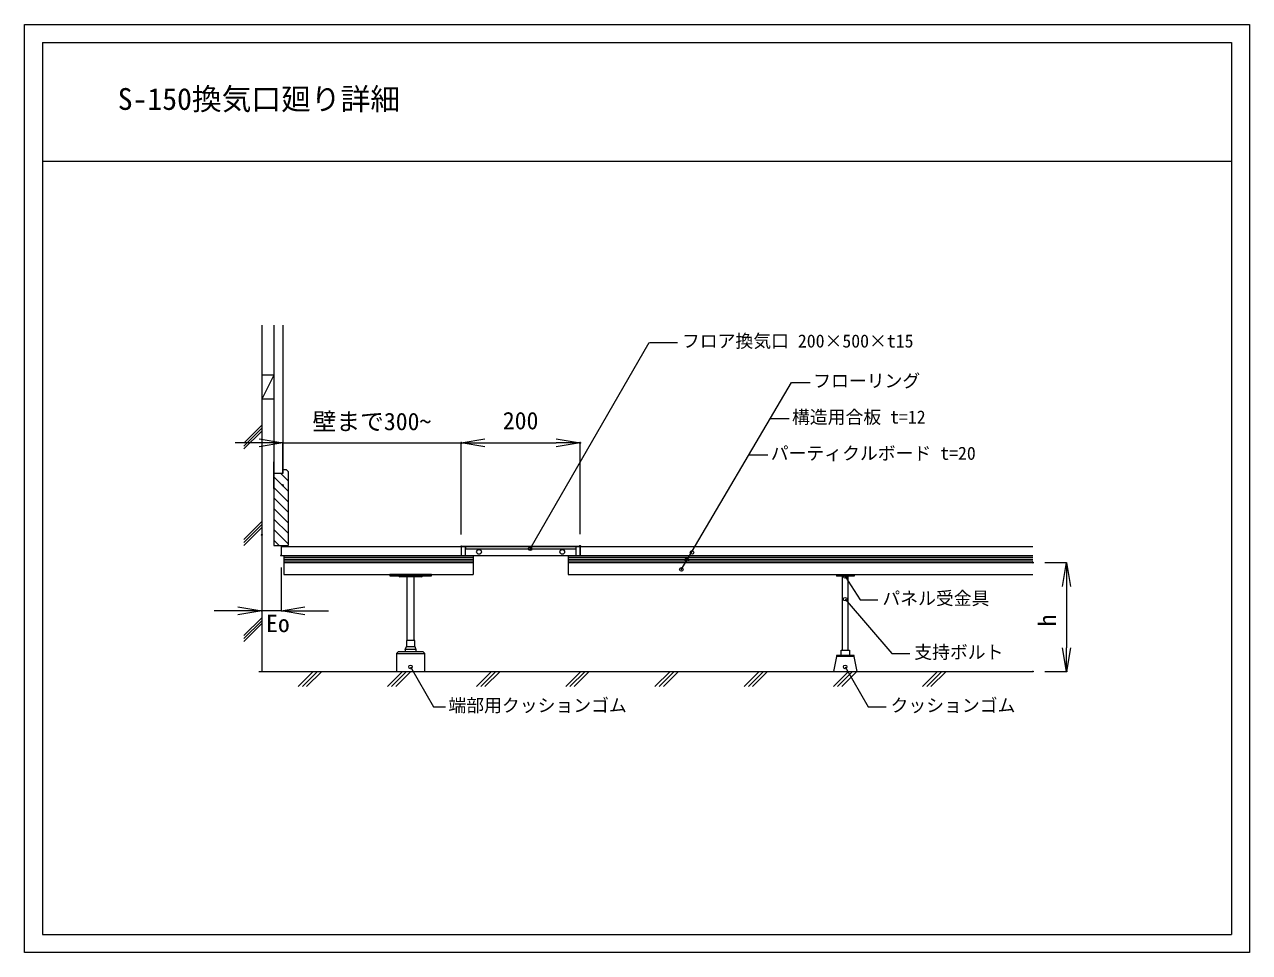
# Model space of a CAD drawing. Units: millimetres, scale not verified. Extents: x -1030 to 1030, y -780 to 780.
import ezdxf
from ezdxf.enums import TextEntityAlignment as Align

# ---------------------------------------------------------------- set-up
doc = ezdxf.new("R2010")
doc.units = ezdxf.units.MM
doc.header["$LTSCALE"] = 2
doc.header["$PDMODE"] = 32
doc.header["$PDSIZE"] = 1.6
for name, color, linetype, lineweight in [('0-0_0', 7, 'Continuous', 18), ('0-1_WAKU', 4, 'Continuous', 18), ('0-4_納まり', 7, 'Continuous', 18), ('0-6_納まり文字', 7, 'Continuous', 9), ('0-7_UFG納まり文字', 7, 'Continuous', 9), ('0-8_UFG納まり', 7, 'Continuous', 18), ('1-2_waku2', 7, 'Continuous', 18)]:
    doc.layers.add(name, color=color, linetype=linetype, lineweight=lineweight)
doc.layers.add('0-2_DEFPOINTS', color=7, linetype='Continuous')
doc.styles.add('ＭＳ ゴシック', font='')
doc.styles.get('ＭＳ ゴシック').set_extended_font_data('MS Gothic')

# ---------------------------------------------------------------- blocks, each defined once
blk = doc.blocks.new('_OPEN')
at = {"layer": '0-0_0', "lineweight": 9}
blk.add_line((0, 0), (-1, 0), dxfattribs=at)
blk.add_lwpolyline([(-1, 0.16667), (0, 0), (-1, -0.16667)], dxfattribs=at)
blk = doc.blocks.new('D6')
at = {"layer": '0-2_DEFPOINTS'}
for p in [(-803.029, -1179.698), (-1003.029, -1353.969), (-803.029, -1353.094)]:
    blk.add_point(p, dxfattribs=at)
at = {"layer": '0-4_納まり'}
for p, q in [((-1003.029, -1333.969), (-1003.029, -1179.698)), ((-963.029, -1179.698), (-843.029, -1179.698)), ((-803.029, -1333.094), (-803.029, -1179.698))]:
    blk.add_line(p, q, dxfattribs=at)
at = {"layer": '0-4_納まり', "xscale": 40, "yscale": 40, "rotation": 180}
blk.add_blockref('_OPEN', (-1003.029, -1179.698), dxfattribs=at)
at = {"layer": '0-4_納まり', "xscale": 40, "yscale": 40}
blk.add_blockref('_OPEN', (-803.029, -1179.698), dxfattribs=at)
at = {"layer": '0-4_納まり', "style": 'ＭＳ ゴシック'}
blk.add_text('200', height=29.33, dxfattribs=at).set_placement((-933.029, -1165.698), align=Align.BOTTOM_LEFT)
blk = doc.blocks.new('D7')
at = {"layer": '0-2_DEFPOINTS'}
for p in [(-1003.029, -1179.698), (-1303.029, -1251.014), (-1003.029, -1353.969)]:
    blk.add_point(p, dxfattribs=at)
at = {"layer": '0-4_納まり'}
for p, q in [((-1343.029, -1179.698), (-1383.029, -1179.698)), ((-1303.029, -1231.014), (-1303.029, -1179.698)), ((-1303.029, -1179.698), (-1003.029, -1179.698)), ((-1003.029, -1333.969), (-1003.029, -1179.698)), ((-963.029, -1179.698), (-923.029, -1179.698))]:
    blk.add_line(p, q, dxfattribs=at)
at = {"layer": '0-4_納まり', "xscale": 40, "yscale": 40}
blk.add_blockref('_OPEN', (-1303.029, -1179.698), dxfattribs=at)
at = {"layer": '0-4_納まり', "xscale": 40, "yscale": 40, "rotation": 180}
blk.add_blockref('_OPEN', (-1003.029, -1179.698), dxfattribs=at)
at = {"layer": '0-4_納まり', "style": 'ＭＳ ゴシック'}
blk.add_text('壁まで300~', height=29.33, dxfattribs=at).set_placement((-1253.029, -1167.16), align=Align.BOTTOM_LEFT)

msp = doc.modelspace()

# ---------------------------------------------------------------- linework, layer by layer
at = {"layer": '0-0_0'}
for p, q in [((365.131, -147.601), (335.591, -147.601)), ((345.361, -271.601), (345.361, -147.601)), ((355.361, -271.601), (355.361, -147.601))]:
    msp.add_line(p, q, dxfattribs=at)
for points in [[(335.591, -144.601), (365.131, -144.601), (365.131, -147.601)], [(365.361, -282.601), (350.361, -282.601), (335.361, -282.601)], [(343.361, -280.601), (343.361, -271.601), (350.361, -271.601), (357.361, -271.601), (357.361, -280.601)]]:
    msp.add_lwpolyline(points, dxfattribs=at)
msp.add_lwpolyline([(350.361, -280.601), (335.361, -280.601), (335.361, -282.601), (330.361, -307.601), (370.361, -307.601), (365.361, -282.601), (365.361, -280.601)], close=True, dxfattribs=at)
msp.add_arc((340.361, -146.101), 5, 162.5424, 197.4576, dxfattribs=at)
at = {"layer": '0-1_WAKU'}
for p, q in [((-999.983, 750.04), (1000.017, 750.04)), ((-999.983, 750.04), (-999.983, -749.96)), ((1000.017, 750.04), (1000.017, -749.96)), ((-999.983, 550.04), (1000.017, 550.04)), ((-999.983, -749.96), (1000.017, -749.96))]:
    msp.add_line(p, q, dxfattribs=at)
at = {"layer": '0-4_納まり'}
for p, q in [((-631.137, 274.554), (-631.137, -307.601)), ((-610.637, 274.554), (-610.637, -95.601)), ((-595.637, 274.554), (-595.637, 25.399)), ((-610.637, 190.399), (-631.137, 150.399)), ((-610.637, 190.399), (-631.137, 190.399)), ((-610.637, 150.399), (-631.137, 150.399)), ((-631.137, 106.461), (-661.137, 76.461)), ((-631.137, 101.461), (-661.137, 71.461)), ((-631.137, 96.461), (-661.137, 66.461)), ((-610.637, -0.101), (-610.637, 44.899)), ((-610.637, 25.399), (-610.637, -95.601)), ((-595.637, 25.399), (-610.637, 25.399)), ((-586.639, 13.138), (-598.899, 25.399)), ((-589.639, 31.4), (-595.637, 31.4)), ((-595.637, 31.4), (-595.637, 25.399)), ((-589.639, 31.4), (-586.639, 28.4)), ((-586.639, 28.4), (-586.639, -95.601)), ((-586.639, -4.539), (-610.637, 19.459)), ((-586.639, -22.215), (-610.637, 1.783)), ((-586.639, -39.893), (-610.637, -15.895)), ((-586.639, -57.568), (-610.637, -33.571)), ((-631.137, -55.531), (-661.137, -85.531)), ((-631.137, -60.531), (-661.137, -90.531)), ((-586.639, -75.245), (-610.637, -51.246)), ((-631.137, -65.531), (-661.137, -95.531)), ((-586.639, -92.924), (-610.637, -68.925)), ((-586.639, -80.601), (-586.639, -95.601)), ((-631.137, -97.601), (-631.137, -205.821)), ((-601.637, -95.601), (-610.637, -86.602)), ((-610.637, -95.601), (-586.639, -95.601)), ((-598.638, -97.601), (665.631, -97.601)), ((-598.638, -97.601), (-598.638, -112.601)), ((-295.637, -97.601), (-295.637, -112.601)), ((-102.637, -97.601), (-102.637, -112.601)), ((-95.637, -97.601), (-95.637, -112.601)), ((-598.638, -112.601), (665.631, -112.601)), ((-593.638, -112.601), (-593.638, -144.601)), ((-275.637, -112.601), (-275.637, -144.601)), ((-598.638, -132.601), (-598.638, -205.821)), ((-593.638, -124.601), (-275.637, -124.601)), ((-115.637, -124.601), (665.631, -124.601)), ((685.631, -124.601), (722.082, -124.601)), ((-593.638, -144.601), (-275.637, -144.601)), ((722.082, -164.601), (722.082, -267.601)), ((-671.137, -205.821), (-711.137, -205.821)), ((-598.638, -205.821), (-631.137, -205.821)), ((-558.638, -205.821), (-518.638, -205.821)), ((-631.137, -217.181), (-661.137, -247.181)), ((-631.137, -222.181), (-661.137, -252.181)), ((-631.137, -227.181), (-661.137, -257.181)), ((-635.779, -307.601), (665.631, -307.601)), ((-544.392, -307.601), (-569.79, -333.001)), ((-562.719, -333.001), (-537.322, -307.601)), ((-530.251, -307.601), (-555.648, -333.001)), ((-394.392, -307.601), (-419.79, -333.001)), ((-412.719, -333.001), (-387.322, -307.601)), ((-380.251, -307.601), (-405.648, -333.001)), ((-244.392, -307.601), (-269.79, -333.001)), ((-262.719, -333.001), (-237.322, -307.601)), ((-230.251, -307.601), (-255.648, -333.001)), ((-94.392, -307.601), (-119.79, -333.001)), ((-112.719, -333.001), (-87.322, -307.601)), ((-80.251, -307.601), (-105.648, -333.001)), ((55.608, -307.601), (30.21, -333.001)), ((37.281, -333.001), (62.678, -307.601)), ((69.749, -307.601), (44.352, -333.001)), ((205.608, -307.601), (180.21, -333.001)), ((187.281, -333.001), (212.678, -307.601)), ((219.749, -307.601), (194.352, -333.001)), ((355.608, -307.601), (330.21, -333.001)), ((337.281, -333.001), (362.678, -307.601)), ((369.749, -307.601), (344.352, -333.001)), ((505.608, -307.601), (480.21, -333.001)), ((487.281, -333.001), (512.678, -307.601)), ((519.749, -307.601), (494.352, -333.001)), ((685.631, -307.601), (722.082, -307.601))]:
    msp.add_line(p, q, dxfattribs=at)
at = {"layer": '0-4_納まり', "lineweight": 9}
for p, q in [((-593.638, -115.601), (-275.637, -115.601)), ((-593.638, -118.601), (-275.637, -118.601)), ((-593.638, -121.601), (-275.637, -121.601)), ((-115.637, -115.601), (665.631, -115.601)), ((-115.637, -118.601), (665.631, -118.601)), ((-115.637, -121.601), (665.631, -121.601))]:
    msp.add_line(p, q, dxfattribs=at)
at = {"layer": '0-4_納まり'}
msp.add_lwpolyline([(-95.637, -97.601), (-295.637, -97.601), (-295.637, -112.601), (-95.637, -112.601)], close=True, dxfattribs=at)
for points in [[(-288.637, -112.601), (-288.637, -97.601), (-288.637, -101.601), (-102.637, -101.601)], [(-115.637, -112.601), (-115.637, -144.601), (665.631, -144.601)]]:
    msp.add_lwpolyline(points, dxfattribs=at)
for centre in [(-265.637, -106.601), (-125.637, -106.601)]:
    msp.add_circle(centre, 4, dxfattribs=at)
for p in [(-631.137, -77.601), (-598.638, -112.601), (665.631, -124.601), (-631.137, -205.821), (665.631, -307.601), (722.082, -307.601)]:
    msp.add_point(p, dxfattribs=at)
at = {"layer": '0-6_納まり文字'}
for p, q in [((-179.729, -101.446), (20.533, 245.417)), ((20.852, 245.417), (68.097, 245.417)), ((350.282, -147.842), (375.149, -187.127)), ((350.228, -185.92), (428.776, -277.56)), ((375.149, -187.127), (405.149, -187.127)), ((428.776, -277.56), (458.776, -277.56)), ((350.078, -299.849), (388.894, -367.081)), ((388.894, -367.081), (418.894, -367.081))]:
    msp.add_line(p, q, dxfattribs=at)
for centre in [(-179.729, -101.446), (350.282, -147.876), (350.228, -185.92), (350.078, -299.849)]:
    msp.add_circle(centre, 3, dxfattribs=at)
at = {"layer": '0-7_UFG納まり文字'}
for p, q in [((74.16, -136.529), (259.856, 178.5)), ((259.856, 178.5), (291.352, 178.5)), ((224.151, 117.606), (255.647, 117.606)), ((188.446, 56.712), (219.942, 56.712)), ((-380.922, -299.849), (-342.106, -367.081)), ((-342.106, -367.081), (-322.106, -367.081))]:
    msp.add_line(p, q, dxfattribs=at)
for centre in [(83.816, -119.759), (92.62, -107.398), (74.638, -136.037), (-380.922, -299.849)]:
    msp.add_circle(centre, 3, dxfattribs=at)
at = {"layer": '0-8_UFG納まり'}
for p, q in [((-386.639, -255.601), (-386.639, -148.601)), ((-374.639, -255.601), (-374.639, -148.601)), ((-389.639, -270.601), (-387.639, -265.601)), ((-404.639, -277.601), (-356.639, -277.601)), ((-389.639, -270.601), (-389.639, -274.601)), ((-371.639, -270.601), (-371.639, -274.601))]:
    msp.add_line(p, q, dxfattribs=at)
for points in [[(-415.639, -144.601), (-415.639, -146.601), (-345.639, -146.601), (-345.639, -144.601)], [(-373.639, -265.601), (-373.639, -255.601), (-387.639, -255.601), (-387.639, -265.601)], [(-356.639, -307.601), (-356.639, -277.601), (-359.639, -274.601), (-401.639, -274.601), (-404.639, -277.601), (-404.639, -307.601)]]:
    msp.add_lwpolyline(points, close=True, dxfattribs=at)
for points in [[(-362.639, -148.601), (-380.639, -148.601), (-398.639, -148.601)], [(-373.639, -265.601), (-371.639, -270.601), (-389.639, -270.601)]]:
    msp.add_lwpolyline(points, dxfattribs=at)
for centre, start, end in [((-398.639, -146.601), 180, 270), ((-362.639, -146.601), 270, 0)]:
    msp.add_arc(centre, 2, start, end, dxfattribs=at)
at = {"layer": '1-2_waku2'}
msp.add_lwpolyline([(-1029.983, 780.04), (1030.017, 780.04), (1030.017, -779.96), (-1029.983, -779.96)], close=True, dxfattribs=at)

# ---------------------------------------------------------------- block references
at = {"layer": '0-4_納まり'}
for name in ['D7', 'D6']:
    msp.add_blockref(name, (707.393, 1256.412), dxfattribs=at)
at = {"layer": '0-4_納まり', "xscale": 40, "yscale": 40}
for p, rotation in [((722.082, -124.601), 90), ((-598.638, -205.821), 180), ((722.082, -307.601), 270)]:
    msp.add_blockref('_OPEN', p, dxfattribs=dict(at, rotation=rotation))
msp.add_blockref('_OPEN', (-631.137, -205.821), dxfattribs=at)

# ---------------------------------------------------------------- texts
at = {"layer": '0-4_納まり', "style": 'ＭＳ ゴシック'}
msp.add_text('Eo', height=29.33, dxfattribs=at).set_placement((-623.799, -250.27), align=Align.BOTTOM_LEFT)
msp.add_text('h', height=29.33, rotation=90, dxfattribs=at).set_placement((713.471, -231.827), align=Align.BOTTOM_LEFT)
at = {"layer": '0-6_納まり文字', "style": 'ＭＳ ゴシック'}
for s, height, p in [('S-150換気口廻り詳細', 36.66, (-873.163, 625.493)), ('フロア換気口 200×500×t15', 21.99, (75.597, 230.417)), ('フローリング', 21.99, (296.352, 163.5)), ('構造用合板 t=12', 21.99, (260.647, 102.606)), ('パーティクルボード t=20', 21.99, (224.942, 41.712)), ('パネル受金具', 21.99, (412.649, -202.127)), ('支持ボルト', 21.99, (466.276, -292.56)), ('端部用クッションゴム', 21.99, (-317.106, -382.081)), ('クッションゴム', 21.99, (426.394, -382.081))]:
    msp.add_text(s, height=height, dxfattribs=at).set_placement(p, align=Align.BOTTOM_LEFT)

doc.saveas('drawing.dxf')
